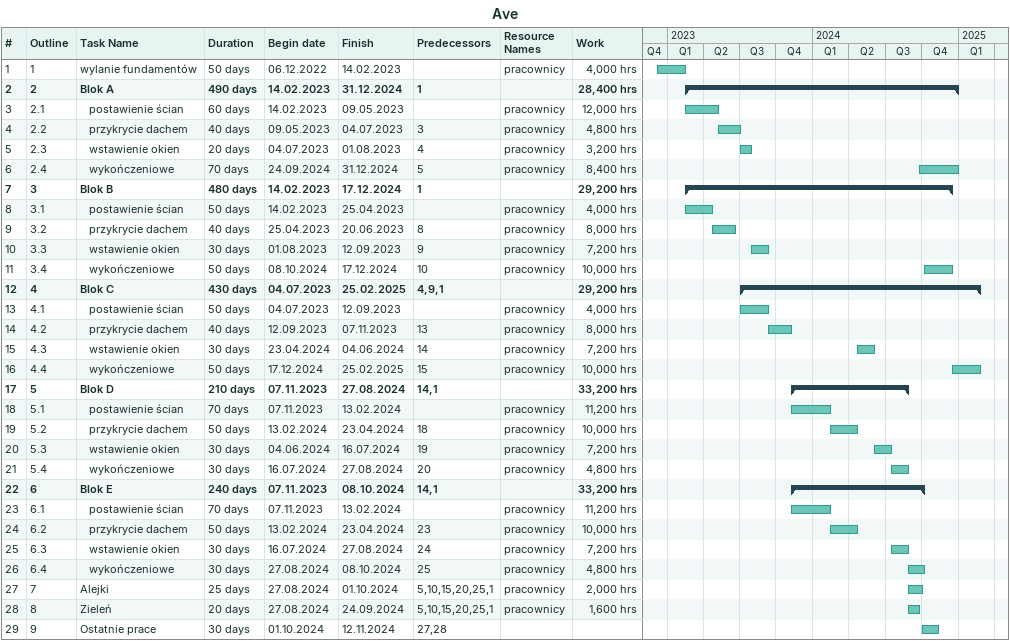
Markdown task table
Ave

| ID | WBS | Task | Duration | Start | Finish | Predecessors | Resources | Work (h) |
|---|---|---|---|---|---|---|---|---|
| 1 | 1 | wylanie fundamentów | 50d | 2022-12-06 | 2023-02-14 |  | pracownicy | 4000 |
| 2 | 2 | **Blok A** | 490d | 2023-02-14 | 2024-12-31 | 1 |  | 28400 |
| 3 | 2.1 | postawienie ścian | 60d | 2023-02-14 | 2023-05-09 |  | pracownicy | 12000 |
| 4 | 2.2 | przykrycie dachem | 40d | 2023-05-09 | 2023-07-04 | 3 | pracownicy | 4800 |
| 5 | 2.3 | wstawienie okien | 20d | 2023-07-04 | 2023-08-01 | 4 | pracownicy | 3200 |
| 6 | 2.4 | wykończeniowe | 70d | 2024-09-24 | 2024-12-31 | 5 | pracownicy | 8400 |
| 7 | 3 | **Blok B** | 480d | 2023-02-14 | 2024-12-17 | 1 |  | 29200 |
| 8 | 3.1 | postawienie ścian | 50d | 2023-02-14 | 2023-04-25 |  | pracownicy | 4000 |
| 9 | 3.2 | przykrycie dachem | 40d | 2023-04-25 | 2023-06-20 | 8 | pracownicy | 8000 |
| 10 | 3.3 | wstawienie okien | 30d | 2023-08-01 | 2023-09-12 | 9 | pracownicy | 7200 |
| 11 | 3.4 | wykończeniowe | 50d | 2024-10-08 | 2024-12-17 | 10 | pracownicy | 10000 |
| 12 | 4 | **Blok C** | 430d | 2023-07-04 | 2025-02-25 | 4, 9, 1 |  | 29200 |
| 13 | 4.1 | postawienie ścian | 50d | 2023-07-04 | 2023-09-12 |  | pracownicy | 4000 |
| 14 | 4.2 | przykrycie dachem | 40d | 2023-09-12 | 2023-11-07 | 13 | pracownicy | 8000 |
| 15 | 4.3 | wstawienie okien | 30d | 2024-04-23 | 2024-06-04 | 14 | pracownicy | 7200 |
| 16 | 4.4 | wykończeniowe | 50d | 2024-12-17 | 2025-02-25 | 15 | pracownicy | 10000 |
| 17 | 5 | **Blok D** | 210d | 2023-11-07 | 2024-08-27 | 14, 1 |  | 33200 |
| 18 | 5.1 | postawienie ścian | 70d | 2023-11-07 | 2024-02-13 |  | pracownicy | 11200 |
| 19 | 5.2 | przykrycie dachem | 50d | 2024-02-13 | 2024-04-23 | 18 | pracownicy | 10000 |
| 20 | 5.3 | wstawienie okien | 30d | 2024-06-04 | 2024-07-16 | 19 | pracownicy | 7200 |
| 21 | 5.4 | wykończeniowe | 30d | 2024-07-16 | 2024-08-27 | 20 | pracownicy | 4800 |
| 22 | 6 | **Blok E** | 240d | 2023-11-07 | 2024-10-08 | 14, 1 |  | 33200 |
| 23 | 6.1 | postawienie ścian | 70d | 2023-11-07 | 2024-02-13 |  | pracownicy | 11200 |
| 24 | 6.2 | przykrycie dachem | 50d | 2024-02-13 | 2024-04-23 | 23 | pracownicy | 10000 |
| 25 | 6.3 | wstawienie okien | 30d | 2024-07-16 | 2024-08-27 | 24 | pracownicy | 7200 |
| 26 | 6.4 | wykończeniowe | 30d | 2024-08-27 | 2024-10-08 | 25 | pracownicy | 4800 |
| 27 | 7 | Alejki | 25d | 2024-08-27 | 2024-10-01 | 5, 10, 15, 20, 25, 1 | pracownicy | 2000 |
| 28 | 8 | Zieleń | 20d | 2024-08-27 | 2024-09-24 | 5, 10, 15, 20, 25, 1 | pracownicy | 1600 |
| 29 | 9 | Ostatnie prace | 30d | 2024-10-01 | 2024-11-12 | 27, 28 |  |  |
